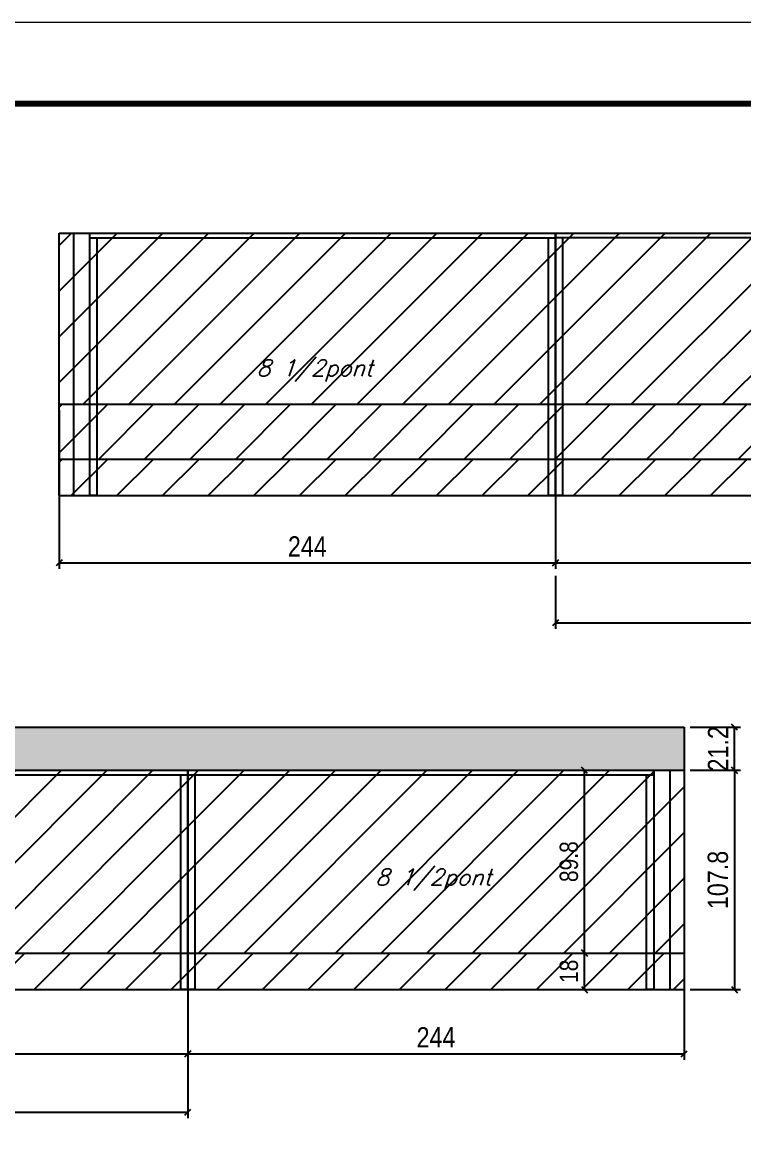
# Model space of a CAD drawing. Extents: x -20960 to -5926, y -2106 to 21915.
# Drawn here: x -8330 to -7975, y 15623 to 16173 of the extents above; entities that cross this region are included whole.
import ezdxf

# ---------------------------------------------------------------- set-up
doc = ezdxf.new("R2010")
doc.units = 0
doc.linetypes.add('DASHED', pattern=[0.75, 0.5, -0.25])
for name, color, linetype in [('COTA', 241, 'Continuous'), ('Painéis', 200, 'Continuous'), ('Reaproveitamento', 251, 'Continuous'), ('SARR_2.2x7', 40, 'Continuous'), ('SARR_3.5x7', 81, 'Continuous'), ('texto', 7, 'Continuous')]:
    doc.layers.add(name, color=color, linetype=linetype)
doc.layers.add('Folhas', color=255, linetype='Continuous', lineweight=9)
doc.layers.add('SARRAFO DE PRESSAO', color=251, linetype='DASHED', lineweight=9)
doc.styles.add('COTA TECNICA', font='techl___.ttf', dxfattribs={"height": 10})
doc.styles.add('COTA TECNICA-50', font='techl___.ttf', dxfattribs={"height": 9})
doc.styles.add('Romans', font='romans.shx')
doc.dimstyles.new('COTA PAINEL-50', dxfattribs={"dimtxt": 9, "dimasz": 3, "dimexe": 3, "dimexo": 3, "dimgap": 3, "dimtad": 1, "dimdec": 1, "dimzin": 12, "dimdsep": 46, "dimtxsty": 'COTA TECNICA-50', "dimblk1": 'OBLIQUE', "dimblk2": 'OBLIQUE', "dimsah": 1, "dimcen": 0.9, "dimclrd": 4, "dimclre": 4, "dimclrt": 240, "dimadec": 1, "dimazin": 3, "dimtfac": 1, "dimtdec": 1, "dimtmove": 0, "dimatfit": 3, "dimfxl": 1, "dimtolj": 1, "dimtzin": 12, "dimarcsym": 0})
doc.dimstyles.new('PAINEL', dxfattribs={"dimtxt": 10, "dimasz": 3, "dimexe": 3, "dimexo": 3, "dimgap": 3, "dimtad": 1, "dimdec": 1, "dimzin": 12, "dimdsep": 46, "dimtxsty": 'COTA TECNICA', "dimblk1": 'OBLIQUE', "dimblk2": 'OBLIQUE', "dimsah": 1, "dimcen": 0.9, "dimclrd": 4, "dimclre": 4, "dimclrt": 240, "dimadec": 1, "dimazin": 3, "dimtfac": 1, "dimtdec": 1, "dimtmove": 0, "dimatfit": 3, "dimfxl": 1, "dimtolj": 1, "dimtzin": 12, "dimarcsym": 0})
pattern_1 = [(45, (-35.918, -2242.768), (-11.22532, 11.22532), [])]
pattern_2 = [(45, (1571.5, 1148.575), (-11.22532, 11.22532), [])]
pattern_3 = [(45, (3170, 1148.575), (-11.22532, 11.22532), [])]

# ---------------------------------------------------------------- blocks, each defined once
blk = doc.blocks.new('9999999999')
at = {"layer": 'Folhas'}
blk.add_lwpolyline([(98138.98, 34190.21), (99623.98, 34190.21), (99623.98, 35240.21), (98138.98, 35240.21)], close=True, dxfattribs=at)
at = {"layer": 'Folhas', "color": 30, "const_width": 3}
blk.add_lwpolyline([(98213.98, 34230.21), (99583.98, 34230.21), (99583.98, 35200.21), (98213.98, 35200.21)], close=True, dxfattribs=at)
blk = doc.blocks.new('_Oblique')
at = {"color": 0, "linetype": 'ByBlock', "lineweight": -2}
blk.add_line((-0.5, -0.5), (0.5, 0.5), dxfattribs=at)
blk = doc.blocks.new('*D7145')
at = {"layer": 'COTA', "color": 4, "lineweight": -2, "ltscale": 25, "transparency": 16777216}
for p, q in [((-8067.92, 15900.46), (-8067.92, 15874.35)), ((-7823.92, 15900.46), (-7823.92, 15874.35)), ((-8067.92, 15877.35), (-7823.92, 15877.35))]:
    blk.add_line(p, q, dxfattribs=at)
at = {"layer": 'Defpoints', "color": 0, "ltscale": 25, "transparency": 16777216}
for p in [(-8067.92, 15903.46), (-7823.92, 15903.46), (-7823.92, 15877.35)]:
    blk.add_point(p, dxfattribs=at)
at = {"layer": 'COTA', "color": 4, "lineweight": -2, "ltscale": 25, "transparency": 16777216, "xscale": 3, "yscale": 3, "zscale": 3, "rotation": 180}
blk.add_blockref('_Oblique', (-8067.92, 15877.35), dxfattribs=at)
at = {"layer": 'COTA', "color": 4, "lineweight": -2, "ltscale": 25, "transparency": 16777216, "xscale": 3, "yscale": 3, "zscale": 3}
blk.add_blockref('_Oblique', (-7823.92, 15877.35), dxfattribs=at)
at = {"layer": 'COTA', "color": 240, "ltscale": 25, "transparency": 16777216, "insert": (-7945.92, 15885.41), "char_height": 10, "attachment_point": 5, "style": 'COTA TECNICA'}
blk.add_mtext('\\A1;2X', dxfattribs=at)
blk = doc.blocks.new('*D7146')
at = {"layer": 'COTA', "color": 4, "lineweight": -2, "ltscale": 25, "transparency": 16777216}
for p, q in [((-8311.92, 15981.85), (-8311.92, 15903.81)), ((-8067.92, 15954.85), (-8067.92, 15903.81)), ((-8311.92, 15906.81), (-8067.92, 15906.81))]:
    blk.add_line(p, q, dxfattribs=at)
at = {"layer": 'Defpoints', "color": 0, "ltscale": 25, "transparency": 16777216}
for p in [(-8311.92, 15984.85), (-8067.92, 15957.85), (-8067.92, 15906.81)]:
    blk.add_point(p, dxfattribs=at)
at = {"layer": 'COTA', "color": 4, "lineweight": -2, "ltscale": 25, "transparency": 16777216, "xscale": 3, "yscale": 3, "zscale": 3, "rotation": 180}
blk.add_blockref('_Oblique', (-8311.92, 15906.81), dxfattribs=at)
at = {"layer": 'COTA', "color": 4, "lineweight": -2, "ltscale": 25, "transparency": 16777216, "xscale": 3, "yscale": 3, "zscale": 3}
blk.add_blockref('_Oblique', (-8067.92, 15906.81), dxfattribs=at)
at = {"layer": 'COTA', "color": 240, "ltscale": 25, "transparency": 16777216, "insert": (-8189.92, 15914.88), "char_height": 10, "attachment_point": 5, "style": 'COTA TECNICA'}
blk.add_mtext('\\A1;244', dxfattribs=at)
blk = doc.blocks.new('*D7147')
at = {"layer": 'COTA', "color": 4, "lineweight": -2, "ltscale": 25, "transparency": 16777216}
for p, q in [((-8067.92, 15954.85), (-8067.92, 15903.81)), ((-7823.92, 15954.85), (-7823.92, 15903.81)), ((-8067.92, 15906.81), (-7823.92, 15906.81))]:
    blk.add_line(p, q, dxfattribs=at)
at = {"layer": 'Defpoints', "color": 0, "ltscale": 25, "transparency": 16777216}
for p in [(-8067.92, 15957.85), (-7823.92, 15957.85), (-7823.92, 15906.81)]:
    blk.add_point(p, dxfattribs=at)
at = {"layer": 'COTA', "color": 4, "lineweight": -2, "ltscale": 25, "transparency": 16777216, "xscale": 3, "yscale": 3, "zscale": 3, "rotation": 180}
blk.add_blockref('_Oblique', (-8067.92, 15906.81), dxfattribs=at)
at = {"layer": 'COTA', "color": 4, "lineweight": -2, "ltscale": 25, "transparency": 16777216, "xscale": 3, "yscale": 3, "zscale": 3}
blk.add_blockref('_Oblique', (-7823.92, 15906.81), dxfattribs=at)
at = {"layer": 'COTA', "color": 240, "ltscale": 25, "transparency": 16777216, "insert": (-7945.92, 15914.88), "char_height": 10, "attachment_point": 5, "style": 'COTA TECNICA'}
blk.add_mtext('\\A1;244', dxfattribs=at)
blk = doc.blocks.new('*D7154')
at = {"layer": 'COTA', "color": 4, "lineweight": -2, "ltscale": 25, "transparency": 16777216}
for p, q in [((-8492.67, 15730.03), (-8492.67, 15662.52)), ((-8248.67, 15730.03), (-8248.67, 15662.52)), ((-8492.67, 15665.52), (-8248.67, 15665.52))]:
    blk.add_line(p, q, dxfattribs=at)
at = {"layer": 'Defpoints', "color": 0, "ltscale": 25, "transparency": 16777216}
for p in [(-8492.67, 15733.03), (-8248.67, 15733.03), (-8248.67, 15665.52)]:
    blk.add_point(p, dxfattribs=at)
at = {"layer": 'COTA', "color": 4, "lineweight": -2, "ltscale": 25, "transparency": 16777216, "xscale": 3, "yscale": 3, "zscale": 3, "rotation": 180}
blk.add_blockref('_Oblique', (-8492.67, 15665.52), dxfattribs=at)
at = {"layer": 'COTA', "color": 4, "lineweight": -2, "ltscale": 25, "transparency": 16777216, "xscale": 3, "yscale": 3, "zscale": 3}
blk.add_blockref('_Oblique', (-8248.67, 15665.52), dxfattribs=at)
at = {"layer": 'COTA', "color": 240, "ltscale": 25, "transparency": 16777216, "insert": (-8370.67, 15673.59), "char_height": 10, "attachment_point": 5, "style": 'COTA TECNICA'}
blk.add_mtext('\\A1;244', dxfattribs=at)
blk = doc.blocks.new('*D7155')
at = {"layer": 'COTA', "color": 4, "lineweight": -2, "ltscale": 25, "transparency": 16777216}
for p, q in [((-8248.65, 15730.03), (-8248.65, 15662.52)), ((-8004.65, 15730.03), (-8004.65, 15662.52)), ((-8248.65, 15665.52), (-8004.65, 15665.52))]:
    blk.add_line(p, q, dxfattribs=at)
at = {"layer": 'Defpoints', "color": 0, "ltscale": 25, "transparency": 16777216}
for p in [(-8248.65, 15733.03), (-8004.65, 15733.03), (-8004.65, 15665.52)]:
    blk.add_point(p, dxfattribs=at)
at = {"layer": 'COTA', "color": 4, "lineweight": -2, "ltscale": 25, "transparency": 16777216, "xscale": 3, "yscale": 3, "zscale": 3, "rotation": 180}
blk.add_blockref('_Oblique', (-8248.65, 15665.52), dxfattribs=at)
at = {"layer": 'COTA', "color": 4, "lineweight": -2, "ltscale": 25, "transparency": 16777216, "xscale": 3, "yscale": 3, "zscale": 3}
blk.add_blockref('_Oblique', (-8004.65, 15665.52), dxfattribs=at)
at = {"layer": 'COTA', "color": 240, "ltscale": 25, "transparency": 16777216, "insert": (-8126.65, 15673.59), "char_height": 10, "attachment_point": 5, "style": 'COTA TECNICA'}
blk.add_mtext('\\A1;244', dxfattribs=at)
blk = doc.blocks.new('*D7157')
at = {"layer": 'COTA', "color": 4, "lineweight": -2, "ltscale": 25, "transparency": 16777216}
for p, q in [((-8492.67, 15730.03), (-8492.67, 15633.78)), ((-8248.67, 15730.03), (-8248.67, 15633.78)), ((-8492.67, 15636.78), (-8248.67, 15636.78))]:
    blk.add_line(p, q, dxfattribs=at)
at = {"layer": 'Defpoints', "color": 0, "ltscale": 25, "transparency": 16777216}
for p in [(-8492.67, 15733.03), (-8248.67, 15733.03), (-8248.67, 15636.78)]:
    blk.add_point(p, dxfattribs=at)
at = {"layer": 'COTA', "color": 4, "lineweight": -2, "ltscale": 25, "transparency": 16777216, "xscale": 3, "yscale": 3, "zscale": 3, "rotation": 180}
blk.add_blockref('_Oblique', (-8492.67, 15636.78), dxfattribs=at)
at = {"layer": 'COTA', "color": 4, "lineweight": -2, "ltscale": 25, "transparency": 16777216, "xscale": 3, "yscale": 3, "zscale": 3}
blk.add_blockref('_Oblique', (-8248.67, 15636.78), dxfattribs=at)
at = {"layer": 'COTA', "color": 240, "ltscale": 25, "transparency": 16777216, "insert": (-8370.67, 15644.84), "char_height": 10, "attachment_point": 5, "style": 'COTA TECNICA'}
blk.add_mtext('\\A1;2X', dxfattribs=at)
blk = doc.blocks.new('*D7203')
at = {"layer": 'COTA', "color": 4, "lineweight": -2, "ltscale": 25, "transparency": 16777216}
for p, q in [((-8001.65, 15804.83), (-7976.93, 15804.83)), ((-7979.93, 15804.83), (-7979.93, 15697.03)), ((-8001.65, 15697.03), (-7976.93, 15697.03))]:
    blk.add_line(p, q, dxfattribs=at)
at = {"layer": 'Defpoints', "color": 0, "ltscale": 25, "transparency": 16777216}
for p in [(-8004.65, 15804.83), (-8004.65, 15697.03), (-7979.93, 15697.03)]:
    blk.add_point(p, dxfattribs=at)
at = {"layer": 'COTA', "color": 4, "lineweight": -2, "ltscale": 25, "transparency": 16777216, "xscale": 3, "yscale": 3, "zscale": 3}
for p, rotation in [((-7979.93, 15804.83), 90), ((-7979.93, 15697.03), 270)]:
    blk.add_blockref('_Oblique', p, dxfattribs=dict(at, rotation=rotation))
at = {"layer": 'COTA', "color": 240, "ltscale": 25, "transparency": 16777216, "insert": (-7988.05, 15750.93), "char_height": 10, "attachment_point": 5, "rotation": 90, "style": 'COTA TECNICA'}
blk.add_mtext('\\A1;107.8', dxfattribs=at)
blk = doc.blocks.new('*D7204')
at = {"layer": 'COTA', "color": 4, "lineweight": -2, "ltscale": 25, "transparency": 16777216}
for p, q in [((-8001.65, 15826.03), (-7976.93, 15826.03)), ((-7979.93, 15804.83), (-7979.93, 15826.03)), ((-8001.65, 15804.83), (-7976.93, 15804.83))]:
    blk.add_line(p, q, dxfattribs=at)
at = {"layer": 'Defpoints', "color": 0, "ltscale": 25, "transparency": 16777216}
for p in [(-8004.65, 15826.03), (-7979.93, 15826.03), (-8004.65, 15804.83)]:
    blk.add_point(p, dxfattribs=at)
at = {"layer": 'COTA', "color": 4, "lineweight": -2, "ltscale": 25, "transparency": 16777216, "xscale": 3, "yscale": 3, "zscale": 3}
for p, rotation in [((-7979.93, 15826.03), 90), ((-7979.93, 15804.83), 270)]:
    blk.add_blockref('_Oblique', p, dxfattribs=dict(at, rotation=rotation))
at = {"layer": 'COTA', "color": 240, "ltscale": 25, "transparency": 16777216, "insert": (-7987.99, 15815.43), "char_height": 10, "attachment_point": 5, "rotation": 90, "style": 'COTA TECNICA'}
blk.add_mtext('\\A1;21.2', dxfattribs=at)
blk = doc.blocks.new('*D7184')
at = {"layer": 'COTA', "color": 4, "lineweight": -2, "transparency": 16777216}
blk.add_line((-8053.71, 15697.03), (-8053.71, 15715.03), dxfattribs=at)
at = {"layer": 'Defpoints', "color": 0, "transparency": 16777216}
for p in [(-8053.71, 15715.03), (-8053.71, 15715.03), (-8053.71, 15697.03)]:
    blk.add_point(p, dxfattribs=at)
at = {"layer": 'COTA', "color": 4, "lineweight": -2, "transparency": 16777216, "xscale": 3, "yscale": 3, "zscale": 3}
for p, rotation in [((-8053.71, 15715.03), 90), ((-8053.71, 15697.03), 270)]:
    blk.add_blockref('_Oblique', p, dxfattribs=dict(at, rotation=rotation))
at = {"layer": 'COTA', "color": 240, "transparency": 16777216, "insert": (-8061.3, 15706.03), "char_height": 9, "attachment_point": 5, "rotation": 90, "style": 'COTA TECNICA-50'}
blk.add_mtext('\\A1;18', dxfattribs=at)
blk = doc.blocks.new('*D7185')
at = {"layer": 'COTA', "color": 4, "lineweight": -2, "transparency": 16777216}
for p, q in [((-8056.71, 15804.83), (-8056.71, 15804.83)), ((-8053.71, 15715.03), (-8053.71, 15804.83))]:
    blk.add_line(p, q, dxfattribs=at)
at = {"layer": 'Defpoints', "color": 0, "transparency": 16777216}
for p in [(-8053.71, 15804.83), (-8053.71, 15804.83), (-8053.71, 15715.03)]:
    blk.add_point(p, dxfattribs=at)
at = {"layer": 'COTA', "color": 4, "lineweight": -2, "transparency": 16777216, "xscale": 3, "yscale": 3, "zscale": 3}
for p, rotation in [((-8053.71, 15804.83), 90), ((-8053.71, 15715.03), 270)]:
    blk.add_blockref('_Oblique', p, dxfattribs=dict(at, rotation=rotation))
at = {"layer": 'COTA', "color": 240, "transparency": 16777216, "insert": (-8061.3, 15759.93), "char_height": 9, "attachment_point": 5, "rotation": 90, "style": 'COTA TECNICA-50'}
blk.add_mtext('\\A1;89.8', dxfattribs=at)

msp = doc.modelspace()

# ---------------------------------------------------------------- hatches: boundary and pattern name
at = {"layer": 'COTA', "linetype": 'ByBlock'}
h = msp.add_hatch(dxfattribs=at)
h.set_pattern_fill('AR-CONC', color=256, scale=0.03)
h.set_pattern_definition([(50, (-146103.535, -13605.981), (5.46554007, -0.47817257), [0.5715, -6.2865]), (355, (-146103.535, -13605.981), (-1.05730264, 5.73170536), [0.4572, -5.02921753]), (100.4514447, (-146103.0797, -13606.021), (4.40823741, 5.25353256), [0.48570026, -5.34270734]), (46.1842, (-146103.535, -13604.457), (8.13237123, -1.26126984), [0.85725, -9.42975]), (96.6355576, (-146102.8574, -13604.562), (7.122124, 7.42278374), [0.7285507, -8.01406824]), (351.184151, (-146103.535, -13604.457), (7.122124, 7.42278374), [0.685799, -7.54379196]), (21, (-146102.773, -13604.838), (4.54843174, -3.06795595), [0.5715, -6.2865]), (326, (-146102.773, -13604.838), (1.85406085, 5.52563898), [0.4572, -5.0292]), (71.451445, (-146102.394, -13605.094), (6.40249258, 2.45768307), [0.48570026, -5.34269813]), (37.5, (-146103.5351, -13605.9812), (0.092658098, 2.536651166), [0, -4.96824, 0, -5.1054, 0, -5.04825]), (7.5, (-146103.535, -13605.9812), (2.004589875, 3.005417245), [0, -2.91084, 0, -4.85394, 0, -1.92405]), (327.5, (-146105.2344, -13605.9812), (4.067717855, -0.17186232), [0, -1.905, 0, -5.9436, 0, -7.8867]), (317.5, (-146105.9964, -13605.981), (4.44387544, 0.76279473), [0, -2.4765, 0, -3.94716, 0, -5.6007])])
h.paths.add_polyline_path([(-8004.65, 15804.83), (-8004.65, 15826.03), (-8627.67, 15826.03), (-8627.67, 15804.83)])
at = {"layer": 'Reaproveitamento'}
h = msp.add_hatch(dxfattribs=at)
h.set_pattern_fill('ANSI31', color=256, scale=5)
h.set_pattern_definition(pattern_1)
h.paths.add_polyline_path([(-8067.92, 15984.85), (-8067.92, 16068.85), (-8311.92, 16068.85), (-8311.92, 15984.85)])
h = msp.add_hatch(dxfattribs=at)
h.set_pattern_fill('ANSI31', color=256, scale=5)
h.set_pattern_definition(pattern_1)
h.paths.add_polyline_path([(-7823.92, 15984.85), (-7823.92, 16068.85), (-8067.92, 16068.85), (-8067.92, 15984.85)])
at = {"layer": 'Reaproveitamento', "transparency": 33554684}
h = msp.add_hatch(dxfattribs=at)
h.set_pattern_fill('ANSI31', color=256, scale=5)
h.set_pattern_definition(pattern_2)
h.paths.add_polyline_path([(-8067.92, 15957.85), (-8067.92, 15984.85), (-8311.92, 15984.85), (-8311.92, 15957.85)])
h = msp.add_hatch(dxfattribs=at)
h.set_pattern_fill('ANSI31', color=256, scale=5)
h.set_pattern_definition(pattern_2)
h.paths.add_polyline_path([(-8067.92, 15984.85), (-8067.92, 15957.85), (-7823.92, 15957.85), (-7823.92, 15984.85)])
h = msp.add_hatch(dxfattribs=at)
h.set_pattern_fill('ANSI31', color=256, scale=5)
h.set_pattern_definition(pattern_3)
h.paths.add_polyline_path([(-8311.92, 15957.85), (-8311.92, 15939.85), (-8067.92, 15939.85), (-8067.92, 15957.85)])
h = msp.add_hatch(dxfattribs=at)
h.set_pattern_fill('ANSI31', color=256, scale=5)
h.set_pattern_definition(pattern_3)
h.paths.add_polyline_path([(-8067.92, 15957.85), (-8067.92, 15939.85), (-7823.92, 15939.85), (-7823.92, 15957.85)])
h = msp.add_hatch(dxfattribs=at)
h.set_pattern_fill('ANSI31', color=256, scale=5)
h.set_pattern_definition(pattern_2)
h.paths.add_polyline_path([(-8492.67, 15804.83), (-8492.67, 15715.03), (-8248.67, 15715.03), (-8248.67, 15804.83)])
h = msp.add_hatch(dxfattribs=at)
h.set_pattern_fill('ANSI31', color=256, scale=5)
h.set_pattern_definition(pattern_2)
h.paths.add_polyline_path([(-8004.65, 15715.03), (-8004.65, 15804.83), (-8248.67, 15804.83), (-8248.67, 15715.03)])
h = msp.add_hatch(dxfattribs=at)
h.set_pattern_fill('ANSI31', color=256, scale=5)
h.set_pattern_definition(pattern_3)
h.paths.add_polyline_path([(-8248.67, 15697.03), (-8248.67, 15715.03), (-8492.67, 15715.03), (-8492.67, 15697.03)])
h = msp.add_hatch(dxfattribs=at)
h.set_pattern_fill('ANSI31', color=256, scale=5)
h.set_pattern_definition(pattern_3)
h.paths.add_polyline_path([(-8004.65, 15697.03), (-8004.65, 15715.03), (-8248.67, 15715.03), (-8248.67, 15697.03)])

# ---------------------------------------------------------------- linework, layer by layer
at = {"layer": 'COTA', "linetype": 'ByBlock'}
for p, q in [((-8627.67, 15826.03), (-8004.65, 15826.03)), ((-8004.65, 15826.03), (-8004.65, 15804.83))]:
    msp.add_line(p, q, dxfattribs=at)
at = {"layer": 'Painéis'}
for p, q in [((-8311.92, 16068.85), (-7723.92, 16068.85)), ((-8311.92, 15984.85), (-7723.92, 15984.85)), ((-8311.92, 15957.85), (-7723.92, 15957.85)), ((-8311.92, 15939.85), (-7723.92, 15939.85)), ((-8627.67, 15804.83), (-8004.65, 15804.83)), ((-8627.67, 15715.03), (-8004.65, 15715.03)), ((-8627.67, 15697.03), (-8004.65, 15697.03))]:
    msp.add_line(p, q, dxfattribs=at)
at = {"layer": 'Painéis', "ltscale": 25}
for p, q in [((-8311.92, 15939.85), (-8311.92, 16068.85)), ((-8067.92, 15939.85), (-8067.92, 16068.85)), ((-8248.67, 15804.83), (-8248.67, 15697.03)), ((-8004.65, 15804.83), (-8004.65, 15697.03))]:
    msp.add_line(p, q, dxfattribs=at)
at = {"layer": 'SARR_2.2x7', "linetype": 'Continuous'}
for p, q in [((-8304.92, 16068.85), (-8304.92, 15984.85)), ((-8296.92, 16066.65), (-8067.92, 16066.65)), ((-7823.92, 16066.65), (-8067.92, 16066.65)), ((-8304.92, 15984.85), (-8304.92, 15957.85)), ((-8304.92, 15957.85), (-8304.92, 15939.85)), ((-8492.67, 15802.63), (-8248.67, 15802.63)), ((-8248.65, 15802.63), (-8019.65, 15802.63)), ((-8011.65, 15804.83), (-8011.65, 15715.03)), ((-8011.65, 15715.03), (-8011.65, 15697.03))]:
    msp.add_line(p, q, dxfattribs=at)
at = {"layer": 'SARR_3.5x7'}
for points in [[(-8293.42, 16066.65), (-8293.42, 15939.85), (-8296.92, 15939.85), (-8296.92, 16068.85)], [(-8067.92, 16068.85), (-8067.92, 15939.85), (-8071.42, 15939.85), (-8071.42, 16066.65)], [(-8064.42, 16066.65), (-8064.42, 15939.85), (-8067.92, 15939.85), (-8067.92, 16068.85)], [(-8248.67, 15804.83), (-8248.67, 15697.03), (-8252.17, 15697.03), (-8252.17, 15802.63)], [(-8245.15, 15802.63), (-8245.15, 15697.03), (-8248.65, 15697.03), (-8248.65, 15804.83)], [(-8019.65, 15804.83), (-8019.65, 15697.03), (-8023.15, 15697.03), (-8023.15, 15802.63)]]:
    msp.add_lwpolyline(points, dxfattribs=at)

# ---------------------------------------------------------------- block references
at = {"layer": 'SARRAFO DE PRESSAO', "color": 6, "linetype": 'ByBlock'}
msp.add_blockref('9999999999', (-107162.48, -19067.69), dxfattribs=at)

# ---------------------------------------------------------------- texts
at = {"layer": 'texto', "color": 2, "char_height": 8, "attachment_point": 5, "style": 'Romans'}
for insert in [(-8186.31, 16001.3), (-8127.97, 15751.01)]:
    msp.add_mtext('{\\Q19;\\C256;8 1/2pont}', dxfattribs=dict(at, insert=insert))

# ---------------------------------------------------------------- dimensions: what is measured, and where the dimension line sits
at = {"layer": 'COTA', "ltscale": 25}
for base, p1, p2, picture, middle in [((-8067.92, 15906.81), (-8311.92, 15984.85), (-8067.92, 15957.85), '*D7146', (-8189.92, 15914.88)), ((-7823.92, 15906.81), (-8067.92, 15957.85), (-7823.92, 15957.85), '*D7147', (-7945.92, 15914.88))]:
    dim = msp.add_linear_dim(base=base, p1=p1, p2=p2, dimstyle='PAINEL', dxfattribs=at)
    dim.commit()
    dim.dimension.update_dxf_attribs({"geometry": picture, "text_midpoint": middle})
for base, p1, p2, picture, middle in [((-7823.92, 15877.35), (-8067.92, 15903.46), (-7823.92, 15903.46), '*D7145', (-7945.92, 15885.41)), ((-8248.67, 15636.78), (-8492.67, 15733.03), (-8248.67, 15733.03), '*D7157', (-8370.67, 15644.84))]:
    dim = msp.add_linear_dim(base=base, p1=p1, p2=p2, text='2X', dimstyle='PAINEL', dxfattribs=at)
    dim.commit()
    dim.dimension.update_dxf_attribs({"geometry": picture, "text_midpoint": middle})
dim = msp.add_linear_dim(base=(-7979.93, 15826.03), p1=(-8004.65, 15804.83), p2=(-8004.65, 15826.03), angle=90, dimstyle='PAINEL', dxfattribs=at)
dim.commit()
dim.dimension.update_dxf_attribs({"geometry": '*D7204', "text_midpoint": (-7979.93, 15815.43), "dimtype": 160})
at = {"layer": 'COTA'}
dim = msp.add_linear_dim(base=(-8053.71, 15804.83), p1=(-8053.71, 15715.03), p2=(-8053.71, 15804.83), angle=90, dimstyle='COTA PAINEL-50', override={"dimtmove": 1}, dxfattribs=at)
dim.commit()
dim.dimension.update_dxf_attribs({"geometry": '*D7185', "text_midpoint": (-8061.3, 15759.93)})
at = {"layer": 'COTA', "ltscale": 25}
dim = msp.add_linear_dim(base=(-7979.93, 15697.03), p1=(-8004.65, 15804.83), p2=(-8004.65, 15697.03), angle=90, dimstyle='PAINEL', dxfattribs=at)
dim.commit()
dim.dimension.update_dxf_attribs({"geometry": '*D7203', "text_midpoint": (-7988.05, 15750.93)})
for base, p1, p2, picture, middle in [((-8248.67, 15665.52), (-8492.67, 15733.03), (-8248.67, 15733.03), '*D7154', (-8370.67, 15673.59)), ((-8004.65, 15665.52), (-8248.65, 15733.03), (-8004.65, 15733.03), '*D7155', (-8126.65, 15673.59))]:
    dim = msp.add_linear_dim(base=base, p1=p1, p2=p2, dimstyle='PAINEL', override={"dimtmove": 1}, dxfattribs=at)
    dim.commit()
    dim.dimension.update_dxf_attribs({"geometry": picture, "text_midpoint": middle})
at = {"layer": 'COTA'}
dim = msp.add_linear_dim(base=(-8053.71, 15715.03), p1=(-8053.71, 15697.03), p2=(-8053.71, 15715.03), angle=90, dimstyle='COTA PAINEL-50', dxfattribs=at)
dim.commit()
dim.dimension.update_dxf_attribs({"geometry": '*D7184', "text_midpoint": (-8061.3, 15706.03)})

doc.saveas('drawing.dxf')
